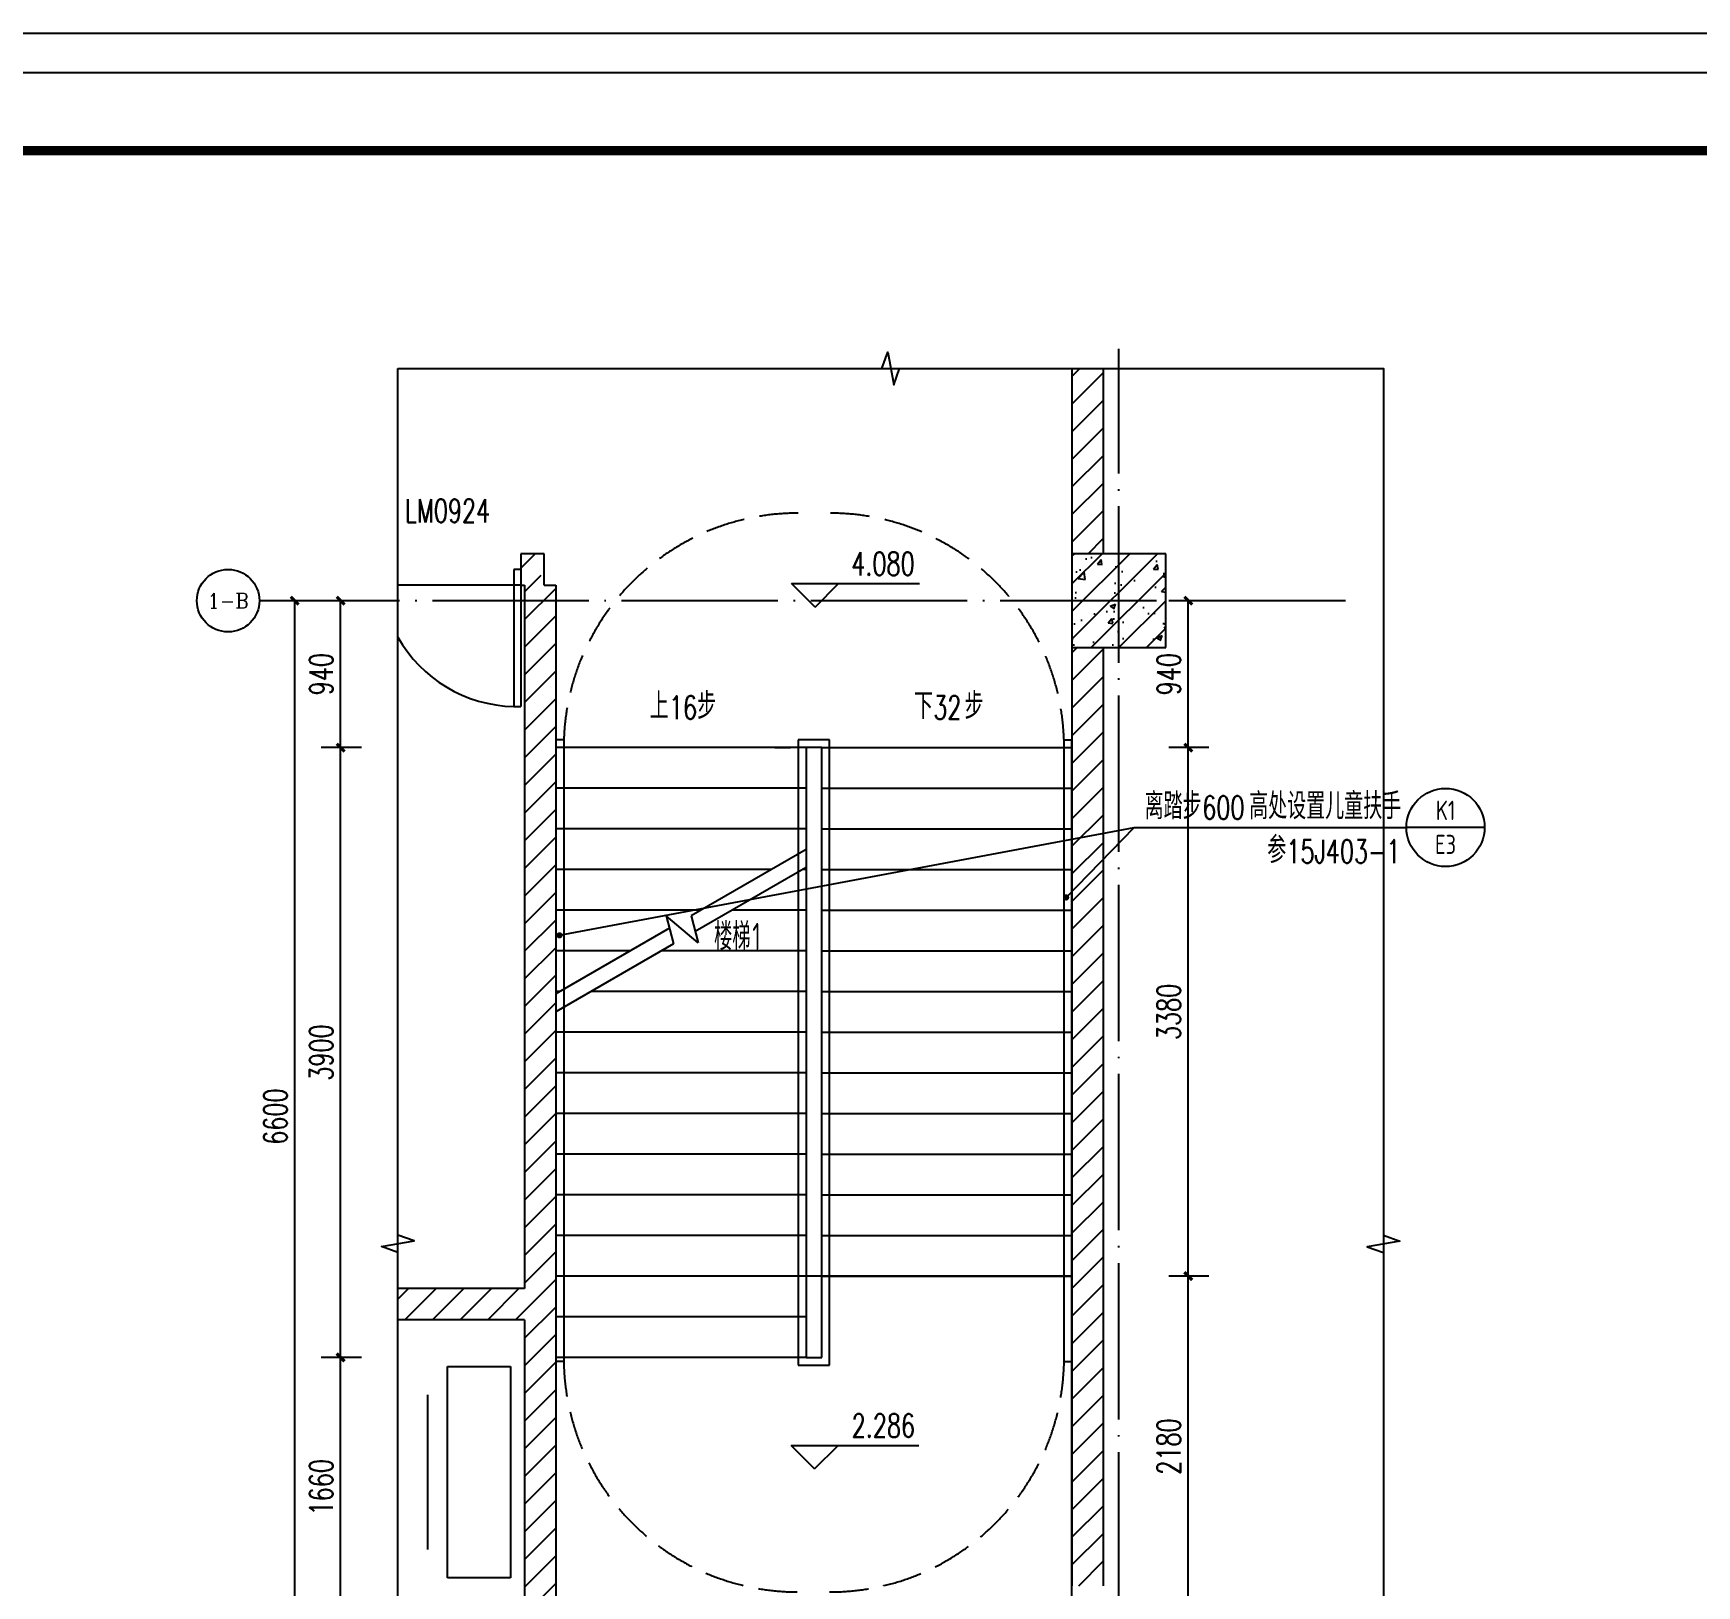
# Model space of a CAD drawing. Header units: millimetres. Extents: x -1048436 to -185795, y -983427 to 400387.
# Drawn here: x -610831 to -600194, y -668579 to -658650 of the extents above; entities that cross this region are included whole.
import ezdxf
from ezdxf.enums import TextEntityAlignment as Align

# ---------------------------------------------------------------- set-up
doc = ezdxf.new("R2010")
doc.units = ezdxf.units.MM
doc.header["$LTSCALE"] = 500
doc.linetypes.add('DASH', pattern=[0.35, 0.25, -0.1])
doc.linetypes.add('DOTE', pattern=[2.42, 2, -0.2, 0.02, -0.2])
for name, color, linetype in [('C-SHET-TTLB', 11, 'Continuous'), ('COLUMN', 254, 'Continuous'), ('DIM_LEAD', 3, 'Continuous'), ('DIM_SYMB', 3, 'Continuous'), ('EVTR', 2, 'Continuous'), ('PUB_DIM', 3, 'Continuous'), ('PUB_HATCH', 8, 'Continuous'), ('PUB_TEXT', 7, 'Continuous'), ('STAIR', 2, 'Continuous'), ('建-填充', 9, 'Continuous'), ('建-墙', 254, 'Continuous'), ('建-文字', 4, 'Continuous'), ('建-符号', 13, 'Continuous'), ('建-符号-门编号', 13, 'Continuous'), ('建-轴线', 16, 'DOTE'), ('建-门扇', 32, 'Continuous')]:
    doc.layers.add(name, color=color, linetype=linetype)
doc.styles.add('_TCH_AXIS', font='COMPLEX', dxfattribs={"bigfont": 'GBCBIG'})
doc.styles.add('_TCH_DIM', font='SIMPLEX', dxfattribs={"bigfont": 'GBCBIG'})
doc.styles.add('_TCH_DIM_T3', font='SIMPLEX', dxfattribs={"width": 0.705882, "bigfont": 'GBCBIG'})
doc.styles.add('_TCH_WINDOW', font='SIMPLEX', dxfattribs={"height": 3.5, "bigfont": 'GBCBIG'})
doc.styles.add('ECADI', font='hzs.shx', dxfattribs={"width": 0.7, "bigfont": 'hztxt.shx'})
doc.styles.add('XD2008', font='xd-hzs.shx', dxfattribs={"width": 0.7, "bigfont": 'xd-hztxt.shx'})
doc.dimstyles.new('_TCH_ARCH&&50', dxfattribs={"dimtxt": 148.75, "dimasz": 50, "dimexe": 125, "dimexo": 150, "dimgap": 50, "dimtad": 1, "dimdec": 0, "dimzin": 0, "dimdsep": 46, "dimtxsty": '_TCH_DIM_T3', "dimblk": 'ARCHTICK', "dimcen": 0.09, "dimclrt": 7, "dimazin": 2, "dimtfac": 1, "dimtdec": 0, "dimtix": 1, "dimtmove": 2, "dimatfit": 3, "dimldrblk": 'ARCHTICK', "dimfxl": 1, "dimtolj": 1, "dimtzin": 0, "dimarcsym": 0})
pattern_1 = [(45, (0, 89.76), (-88.388383, 88.388383), [])]

# ---------------------------------------------------------------- blocks, each defined once
blk = doc.blocks.new('集团图框A1')
at = {"layer": 'C-SHET-TTLB'}
for points in [[(1095.85, -95.53), (1095.85, -699.53), (244.85, -699.53), (244.85, -95.53)], [(1090.85, -100.53), (1090.85, -694.53), (249.85, -694.53), (249.85, -100.53)]]:
    blk.add_lwpolyline(points, close=True, dxfattribs=at)
at = {"layer": 'C-SHET-TTLB', "const_width": 1.2}
blk.add_lwpolyline([(268.25, -110.53), (1080.85, -110.53), (1080.85, -684.53), (268.25, -684.53)], close=True, dxfattribs=at)
at = {"color": 2, "style": 'ECADI', "width": 0.7}
for tag, p in [('序号1', (1009.72, -381.88)), ('记要1', (1037.92, -381.9)), ('日期1', (1073.26, -381.71)), ('序号2', (1009.72, -387.77)), ('记要2', (1037.92, -387.79)), ('日期2', (1073.26, -387.6)), ('序号3', (1009.72, -393.63)), ('记要3', (1037.92, -393.65)), ('日期3', (1073.26, -393.46)), ('序号4', (1009.72, -399.51)), ('记要4', (1037.92, -399.53)), ('日期4', (1073.26, -399.35)), ('合作设计单位', (1042.53, -542.75)), ('审定人', (1041.84, -561.74)), ('审核人', (1041.84, -571.23)), ('设计总负责人', (1041.84, -580.99)), ('专业负责人', (1041.84, -591.72)), ('校对人', (1041.84, -601.96)), ('设计人', (1041.84, -611.83)), ('建设单位上', (1044.38, -619.93)), ('建设单位中', (1044.38, -623.89)), ('建设单位下', (1044.38, -627.74)), ('项目名称上', (1044.35, -632.3)), ('项目名称中', (1044.35, -636.38)), ('项目名称下', (1044.35, -640.33)), ('子项', (1043.59, -646.93)), ('图名上', (1044.47, -653.59)), ('图名中', (1044.47, -657.5)), ('图名下', (1044.47, -661.62)), ('工程编号', (1027.1, -667.58)), ('阶段', (1063.92, -667.61)), ('比例', (1025.96, -674.19)), ('专业', (1063.72, -673.97)), ('日期', (1026.1, -680.73)), ('图别、图号', (1066.05, -680.84))]:
    blk.add_attdef(tag, text='', height=3.5, dxfattribs=at).set_placement(p, align=Align.MIDDLE)
blk = doc.blocks.new('A1')
blk.add_blockref('集团图框A1', (-609654.51, -640037.88))
blk = doc.blocks.new('_ArchTick')
at = {"color": 0, "linetype": 'ByBlock', "const_width": 0.4}
blk.add_lwpolyline([(-0.5, -0.5), (0.5, 0.5)], dxfattribs=at)
blk = doc.blocks.new('*D2520')
at = {"layer": 'Defpoints', "color": 0, "transparency": 16777216}
for p in [(-603445, -662279), (-603163, -662279), (-603163, -663219)]:
    blk.add_point(p, dxfattribs=at)
at = {"layer": 'PUB_DIM', "color": 0, "lineweight": -2, "transparency": 16777216}
for p, q in [((-603313, -662279), (-603570, -662279)), ((-603445, -663219), (-603445, -662279)), ((-603313, -663219), (-603570, -663219))]:
    blk.add_line(p, q, dxfattribs=at)
at = {"layer": 'PUB_DIM', "color": 0, "lineweight": -2, "transparency": 16777216, "xscale": 50, "yscale": 50, "zscale": 50}
for p, rotation in [((-603445, -662279), 90), ((-603445, -663219), 270)]:
    blk.add_blockref('_ArchTick', p, dxfattribs=dict(at, rotation=rotation))
at = {"layer": 'PUB_DIM', "color": 7, "transparency": 16777216, "insert": (-603570, -662749), "char_height": 148.8, "attachment_point": 5, "rotation": 90, "style": '_TCH_DIM_T3'}
blk.add_mtext('\\A1;940', dxfattribs=at)
blk = doc.blocks.new('*D2521')
at = {"layer": 'Defpoints', "color": 0, "transparency": 16777216}
for p in [(-603445, -663219), (-603163, -663219), (-603163, -666599)]:
    blk.add_point(p, dxfattribs=at)
at = {"layer": 'PUB_DIM', "color": 0, "lineweight": -2, "transparency": 16777216}
for p, q in [((-603313, -663219), (-603570, -663219)), ((-603445, -666599), (-603445, -663219)), ((-603313, -666599), (-603570, -666599))]:
    blk.add_line(p, q, dxfattribs=at)
at = {"layer": 'PUB_DIM', "color": 0, "lineweight": -2, "transparency": 16777216, "xscale": 50, "yscale": 50, "zscale": 50}
for p, rotation in [((-603445, -663219), 90), ((-603445, -666599), 270)]:
    blk.add_blockref('_ArchTick', p, dxfattribs=dict(at, rotation=rotation))
at = {"layer": 'PUB_DIM', "color": 7, "transparency": 16777216, "insert": (-603570, -664909), "char_height": 148.8, "attachment_point": 5, "rotation": 90, "style": '_TCH_DIM_T3'}
blk.add_mtext('\\A1;3380', dxfattribs=at)
blk = doc.blocks.new('*D2522')
at = {"layer": 'Defpoints', "color": 0, "transparency": 16777216}
for p in [(-603445, -666599), (-603163, -666599), (-603163, -668779)]:
    blk.add_point(p, dxfattribs=at)
at = {"layer": 'PUB_DIM', "color": 0, "lineweight": -2, "transparency": 16777216}
for p, q in [((-603313, -666599), (-603570, -666599)), ((-603445, -668779), (-603445, -666599)), ((-603313, -668779), (-603570, -668779))]:
    blk.add_line(p, q, dxfattribs=at)
at = {"layer": 'PUB_DIM', "color": 0, "lineweight": -2, "transparency": 16777216, "xscale": 50, "yscale": 50, "zscale": 50}
for p, rotation in [((-603445, -666599), 90), ((-603445, -668779), 270)]:
    blk.add_blockref('_ArchTick', p, dxfattribs=dict(at, rotation=rotation))
at = {"layer": 'PUB_DIM', "color": 7, "transparency": 16777216, "insert": (-603570, -667689), "char_height": 148.8, "attachment_point": 5, "rotation": 90, "style": '_TCH_DIM_T3'}
blk.add_mtext('\\A1;2180', dxfattribs=at)
blk = doc.blocks.new('*D2525')
at = {"layer": 'Defpoints', "color": 0, "transparency": 16777216}
for p in [(-609159, -662279), (-608933, -662279), (-608933, -668879)]:
    blk.add_point(p, dxfattribs=at)
at = {"layer": 'PUB_DIM', "color": 0, "lineweight": -2, "transparency": 16777216}
for p, q in [((-609083, -662279), (-609284, -662279)), ((-609159, -668879), (-609159, -662279)), ((-609083, -668879), (-609284, -668879))]:
    blk.add_line(p, q, dxfattribs=at)
at = {"layer": 'PUB_DIM', "color": 0, "lineweight": -2, "transparency": 16777216, "xscale": 50, "yscale": 50, "zscale": 50}
for p, rotation in [((-609159, -662279), 90), ((-609159, -668879), 270)]:
    blk.add_blockref('_ArchTick', p, dxfattribs=dict(at, rotation=rotation))
at = {"layer": 'PUB_DIM', "color": 7, "transparency": 16777216, "insert": (-609283, -665579), "char_height": 148.8, "attachment_point": 5, "rotation": 90, "style": '_TCH_DIM_T3'}
blk.add_mtext('\\A1;6600', dxfattribs=at)
blk = doc.blocks.new('*D2526')
at = {"layer": 'Defpoints', "color": 0, "transparency": 16777216}
for p in [(-608866, -662279), (-608583, -662279), (-608583, -663219)]:
    blk.add_point(p, dxfattribs=at)
at = {"layer": 'PUB_DIM', "color": 0, "lineweight": -2, "transparency": 16777216}
for p, q in [((-608733, -662279), (-608991, -662279)), ((-608866, -663219), (-608866, -662279)), ((-608733, -663219), (-608991, -663219))]:
    blk.add_line(p, q, dxfattribs=at)
at = {"layer": 'PUB_DIM', "color": 0, "lineweight": -2, "transparency": 16777216, "xscale": 50, "yscale": 50, "zscale": 50}
for p, rotation in [((-608866, -662279), 90), ((-608866, -663219), 270)]:
    blk.add_blockref('_ArchTick', p, dxfattribs=dict(at, rotation=rotation))
at = {"layer": 'PUB_DIM', "color": 7, "transparency": 16777216, "insert": (-608990, -662749), "char_height": 148.8, "attachment_point": 5, "rotation": 90, "style": '_TCH_DIM_T3'}
blk.add_mtext('\\A1;940', dxfattribs=at)
blk = doc.blocks.new('*D2527')
at = {"layer": 'Defpoints', "color": 0, "transparency": 16777216}
for p in [(-608866, -663219), (-608583, -663219), (-608583, -667119)]:
    blk.add_point(p, dxfattribs=at)
at = {"layer": 'PUB_DIM', "color": 0, "lineweight": -2, "transparency": 16777216}
for p, q in [((-608733, -663219), (-608991, -663219)), ((-608866, -667119), (-608866, -663219)), ((-608733, -667119), (-608991, -667119))]:
    blk.add_line(p, q, dxfattribs=at)
at = {"layer": 'PUB_DIM', "color": 0, "lineweight": -2, "transparency": 16777216, "xscale": 50, "yscale": 50, "zscale": 50}
for p, rotation in [((-608866, -663219), 90), ((-608866, -667119), 270)]:
    blk.add_blockref('_ArchTick', p, dxfattribs=dict(at, rotation=rotation))
at = {"layer": 'PUB_DIM', "color": 7, "transparency": 16777216, "insert": (-608990, -665169), "char_height": 148.8, "attachment_point": 5, "rotation": 90, "style": '_TCH_DIM_T3'}
blk.add_mtext('\\A1;3900', dxfattribs=at)
blk = doc.blocks.new('*D2528')
at = {"layer": 'Defpoints', "color": 0, "transparency": 16777216}
for p in [(-608866, -667119), (-608583, -667119), (-608583, -668779)]:
    blk.add_point(p, dxfattribs=at)
at = {"layer": 'PUB_DIM', "color": 0, "lineweight": -2, "transparency": 16777216}
for p, q in [((-608733, -667119), (-608991, -667119)), ((-608866, -668779), (-608866, -667119)), ((-608733, -668779), (-608991, -668779))]:
    blk.add_line(p, q, dxfattribs=at)
at = {"layer": 'PUB_DIM', "color": 0, "lineweight": -2, "transparency": 16777216, "xscale": 50, "yscale": 50, "zscale": 50}
for p, rotation in [((-608866, -667119), 90), ((-608866, -668779), 270)]:
    blk.add_blockref('_ArchTick', p, dxfattribs=dict(at, rotation=rotation))
at = {"layer": 'PUB_DIM', "color": 7, "transparency": 16777216, "insert": (-608990, -667949), "char_height": 148.8, "attachment_point": 5, "rotation": 90, "style": '_TCH_DIM_T3'}
blk.add_mtext('\\A1;1660', dxfattribs=at)

msp = doc.modelspace()

# ---------------------------------------------------------------- hatches: boundary and pattern name
at = {"layer": 'PUB_HATCH'}
h = msp.add_hatch(dxfattribs=at)
h.set_pattern_fill('钢筋混凝土', color=256, scale=50, style=0)
h.set_pattern_definition([(45, (0, 0), (-88.388348, 88.388348), []), (50, (0, 0), (358.63009, -31.37607), [37.5, -412.5]), (355, (0, 0), (-69.37567, 376.09607), [30, -330]), (100.4514, (29.9, -2.6), (289.25469, 344.71977), [31.8701, -350.57106]), (46.1842, (0, 100), (533.62052, -82.7595), [56.25, -618.75]), (96.6356, (44.47, 93.1), (467.33135, 487.05894), [47.80514, -525.8565]), (351.1842, (0, 100), (467.33097, 487.0593), [45, -495]), (21, (50, 75), (298.45353, -201.30945), [37.5, -412.5]), (326, (50, 75), (121.65767, 362.57502), [30, -330]), (71.4514, (74.87, 58.22), (420.11131, 161.26525), [31.8701, -350.57106]), (37.5, (0, 0), (6.079928, 166.446927), [0, -326, 0, -335, 0, -331.25]), (7.5, (0, 0), (131.53477, 197.205856), [0, -191, 0, -318.5, 0, -126.25]), (327.5, (-111.5, 0), (266.911218, -11.277436), [0, -125, 0, -390, 0, -517.5]), (317.5, (-161.5, 0), (291.593085, 50.05249), [0, -162.5, 0, -259, 0, -367.5])])
h.paths.add_polyline_path([(-604189.2, -662579), (-603589.2, -662579), (-603589.2, -661979), (-604189.2, -661979)])
at = {"layer": '建-填充'}
h = msp.add_hatch(dxfattribs=at)
h.set_pattern_fill('普通砖', color=256, scale=50, style=0)
h.set_pattern_definition(pattern_1)
h.paths.add_polyline_path([(-604189.2, -661979), (-603989.2, -661979), (-603989.2, -660793.8), (-604189.2, -660793.8)])
h = msp.add_hatch(dxfattribs=at)
h.set_pattern_fill('普通砖', color=256, scale=50, style=0)
h.set_pattern_definition(pattern_1)
h.paths.add_polyline_path([(-607589.2, -661979), (-607714.2, -661979), (-607714.2, -662179), (-607689.2, -662179), (-607589.2, -662112.4)])
h = msp.add_hatch(dxfattribs=at)
h.set_pattern_fill('普通砖', color=256, scale=50, style=0)
h.set_pattern_definition(pattern_1)
h.paths.add_polyline_path([(-607589.2, -662112.4), (-607689.2, -662179), (-607689.2, -666679), (-607622.5, -666779), (-607489.2, -666779), (-607489.2, -662179)])
h = msp.add_hatch(dxfattribs=at)
h.set_pattern_fill('普通砖', color=256, scale=50, style=0)
h.set_pattern_definition(pattern_1)
h.paths.add_polyline_path([(-604189.2, -668579), (-603989.2, -668579), (-603989.2, -662579), (-604189.2, -662579)])
h = msp.add_hatch(dxfattribs=at)
h.set_pattern_fill('普通砖', color=256, scale=50, style=0)
h.set_pattern_definition(pattern_1)
h.paths.add_polyline_path([(-607622.5, -666779), (-607689.2, -666679), (-608499.6, -666679), (-608499.6, -666879), (-607689.2, -666879)])
h = msp.add_hatch(dxfattribs=at)
h.set_pattern_fill('普通砖', color=256, scale=50, style=0)
h.set_pattern_definition(pattern_1)
h.paths.add_polyline_path([(-607622.5, -666779), (-607689.2, -666879), (-607689.2, -668979), (-607589.2, -669045.7), (-607489.2, -668979), (-607489.2, -666779)])

# ---------------------------------------------------------------- linework, layer by layer
msp.add_lwpolyline([(-608499.6, -660793.8), (-602196.6, -660793.8), (-602196.6, -671991), (-608499.6, -671991)], close=True)
at = {"layer": 'COLUMN'}
for p, q in [((-603589.2, -661979), (-604189.2, -661979)), ((-604189.2, -661979), (-604189.2, -662579)), ((-603589.2, -662579), (-603589.2, -661979)), ((-604189.2, -662579), (-603589.2, -662579))]:
    msp.add_line(p, q, dxfattribs=at)
at = {"layer": 'DIM_LEAD'}
for p, q in [((-607466.3, -664419.3), (-603790.8, -663729.4)), ((-604226.7, -664176.8), (-603790.8, -663729.4)), ((-603790.8, -663729.4), (-602050.1, -663729.4))]:
    msp.add_line(p, q, dxfattribs=at)
at = {"layer": 'DIM_LEAD', "const_width": 20}
for points in [[(-604233.7, -664184, 1), (-604219.8, -664169.7, 1)], [(-607476.1, -664421.1, 1), (-607456.5, -664417.5, 1)]]:
    msp.add_lwpolyline(points, format="xyb", close=True, dxfattribs=at)
at = {"layer": 'DIM_SYMB'}
for points in [[(-606689.2, -663089, 0, 0, 0), (-606689.2, -664109, 40, 0, 0), (-606689.2, -664259, 0, 0, 0)], [(-604989.2, -663089, 0, 0, 0), (-604989.2, -667919, 0, 0, 0), (-606689.2, -667919, 0, 0, 0), (-606689.2, -664669, 40, 0, 0), (-606689.2, -664519, 0, 0, 0)]]:
    msp.add_lwpolyline(points, format="xyseb", dxfattribs=at)
at = {"layer": 'EVTR'}
for p, q in [((-608182.1, -668528.6), (-608182.1, -667177.4)), ((-608182.1, -667177.4), (-607778.5, -667177.4)), ((-607778.5, -667177.4), (-607778.5, -668528.6)), ((-608310.8, -667358), (-608310.8, -668348)), ((-607778.5, -668528.6), (-608182.1, -668528.6))]:
    msp.add_line(p, q, dxfattribs=at)
at = {"layer": 'PUB_HATCH', "color": 8, "linetype": 'DASH', "ltscale": 2}
for centre, start, end in [((-605939.2, -663219), 90, 180), ((-605739.2, -663219), 0, 90), ((-605939.2, -667119), 180, 270), ((-605739.2, -667119), 270, 0)]:
    msp.add_arc(centre, 1500, start, end, dxfattribs=at)
at = {"layer": 'STAIR'}
for p, q in [((-607489.2, -663169), (-607489.2, -667144)), ((-607439.2, -663169), (-607489.2, -663169)), ((-607489.2, -663219), (-607489.2, -664793.2)), ((-605889.2, -663219), (-607489.2, -663219)), ((-607439.2, -663169), (-607439.2, -667144)), ((-606089.2, -663219), (-605989.2, -663219)), ((-605739.2, -663169), (-605939.2, -663169)), ((-605939.2, -663169), (-605939.2, -667169)), ((-605889.2, -663219), (-605889.2, -663869.4)), ((-605789.2, -663219), (-605889.2, -663219)), ((-605889.2, -663219), (-605889.2, -667119)), ((-605789.2, -666599), (-605789.2, -663219)), ((-605789.2, -663219), (-604189.2, -663219)), ((-605789.2, -667119), (-605789.2, -663219)), ((-605739.2, -667169), (-605739.2, -663169)), ((-604239.2, -667144), (-604239.2, -663169)), ((-604239.2, -663169), (-604189.2, -663169)), ((-604189.2, -667144), (-604189.2, -663169)), ((-604189.2, -666599), (-604189.2, -663219)), ((-605889.2, -663479), (-607489.2, -663479)), ((-605789.2, -663479), (-604189.2, -663479)), ((-605889.2, -663739), (-607489.2, -663739)), ((-605789.2, -663739), (-604189.2, -663739)), ((-605889.2, -663869.4), (-606624.8, -664294.1)), ((-605889.2, -663984.9), (-606598, -664394.1)), ((-605889.2, -663984.9), (-605889.2, -667119)), ((-606113.7, -663999), (-607489.2, -663999)), ((-605889.2, -663999), (-605913.7, -663999)), ((-605789.2, -663999), (-604189.2, -663999)), ((-606564, -664259), (-607489.2, -664259)), ((-606578.6, -664466.5), (-606784.6, -664293.6)), ((-606784.6, -664293.6), (-606736.3, -664474)), ((-606624.8, -664294.1), (-606578.6, -664466.5)), ((-605889.2, -664259), (-606364, -664259)), ((-605789.2, -664259), (-604189.2, -664259)), ((-606763.1, -664374), (-607489.2, -664793.2)), ((-606736.3, -664474), (-607489.2, -664908.7)), ((-607014.3, -664519), (-607489.2, -664519)), ((-605889.2, -664519), (-606814.3, -664519)), ((-605789.2, -664519), (-604189.2, -664519)), ((-607464.7, -664779), (-607489.2, -664779)), ((-605889.2, -664779), (-607264.7, -664779)), ((-605789.2, -664779), (-604189.2, -664779)), ((-607489.2, -664908.7), (-607489.2, -667119)), ((-605889.2, -665039), (-607489.2, -665039)), ((-605789.2, -665039), (-604189.2, -665039)), ((-605889.2, -665299), (-607489.2, -665299)), ((-605789.2, -665299), (-604189.2, -665299)), ((-605889.2, -665559), (-607489.2, -665559)), ((-605789.2, -665559), (-604189.2, -665559)), ((-605889.2, -665819), (-607489.2, -665819)), ((-605789.2, -665819), (-604189.2, -665819)), ((-605889.2, -666079), (-607489.2, -666079)), ((-605789.2, -666079), (-604189.2, -666079)), ((-605889.2, -666339), (-607489.2, -666339)), ((-605789.2, -666339), (-604189.2, -666339)), ((-605889.2, -666599), (-607489.2, -666599)), ((-607489.2, -666599), (-607489.2, -668779)), ((-604189.2, -666599), (-607489.2, -666599)), ((-605789.2, -666599), (-604189.2, -666599)), ((-604189.2, -668779), (-604189.2, -666599)), ((-605889.2, -666859), (-607489.2, -666859)), ((-605889.2, -667119), (-607489.2, -667119)), ((-607439.2, -667144), (-607489.2, -667144)), ((-605939.2, -667169), (-605739.2, -667169)), ((-605889.2, -667119), (-605789.2, -667119)), ((-604239.2, -667144), (-604189.2, -667144))]:
    msp.add_line(p, q, dxfattribs=at)
at = {"layer": '建-墙'}
for p, q in [((-604189.2, -660793.8), (-604189.2, -661979)), ((-603989.2, -660793.8), (-603989.2, -661979)), ((-607589.2, -661979), (-607714.2, -661979)), ((-607714.2, -661979), (-607714.2, -662179)), ((-607564.2, -661979), (-607589.2, -661979)), ((-607564.2, -662179), (-607564.2, -661979)), ((-607714.2, -662179), (-607689.2, -662179)), ((-607689.2, -662179), (-607689.2, -666679)), ((-607564.2, -662179), (-607489.2, -662179)), ((-607489.2, -662179), (-607489.2, -666779)), ((-604189.2, -662579), (-604189.2, -668579)), ((-603989.2, -662579), (-603989.2, -668579)), ((-607689.2, -666679), (-608499.6, -666679)), ((-607489.2, -666779), (-607489.2, -668979)), ((-607689.2, -666879), (-608499.6, -666879)), ((-607689.2, -666879), (-607689.2, -668979))]:
    msp.add_line(p, q, dxfattribs=at)
at = {"layer": '建-符号'}
for p, q in [((-605832.1, -662319.6), (-605982.1, -662169.6)), ((-605982.1, -662169.6), (-605165.1, -662169.6)), ((-605832.1, -662319.6), (-605682.1, -662169.6)), ((-609183, -662279), (-609385.2, -662279)), ((-601550.1, -663729.4), (-602050.1, -663729.4)), ((-605834.6, -667831.9), (-605984.6, -667681.9)), ((-605984.6, -667681.9), (-605167.6, -667681.9)), ((-605834.6, -667831.9), (-605684.6, -667681.9))]:
    msp.add_line(p, q, dxfattribs=at)
for points in [[(-608499.6, -660793.8), (-605404.3, -660793.8), (-605366.1, -660688.8), (-605329.1, -660898.8), (-605291.8, -660793.8), (-602196.6, -660793.8)], [(-608499.6, -671991), (-608499.6, -666448.7), (-608604.6, -666410.5), (-608394.6, -666373.4), (-608499.6, -666336.2), (-608499.6, -660793.8)], [(-602196.6, -660793.8), (-602196.6, -666336.2), (-602091.6, -666374.4), (-602301.6, -666411.4), (-602196.6, -666448.7), (-602196.6, -671991)]]:
    msp.add_lwpolyline(points, dxfattribs=at)
for centre, radius in [((-609585.2, -662279), 200), ((-601800.1, -663729.4), 250)]:
    msp.add_circle(centre, radius, dxfattribs=at)
at = {"layer": '建-轴线'}
msp.add_line((-603889.2, -671145.5), (-603889.2, -660667.5), dxfattribs=at)
msp.add_lwpolyline([(-602439.2, -662279), (-609183, -662279)], dxfattribs=at)
at = {"layer": '建-门扇'}
for p, q in [((-607714.2, -662179), (-608499.6, -662179)), ((-607714.2, -662079), (-607759.2, -662079)), ((-607759.2, -662079), (-607759.2, -662956.5)), ((-607714.2, -662079), (-607714.2, -662956.5)), ((-607759.2, -662956.5), (-607714.2, -662956.5))]:
    msp.add_line(p, q, dxfattribs=at)
msp.add_arc((-607736.7, -662079), 877.5, 209.6045, 268.53072, dxfattribs=at)

# ---------------------------------------------------------------- block references
at = {"xscale": 50, "yscale": 50, "zscale": 50}
msp.add_blockref('A1', (29849014, 31348020.2), dxfattribs=at)

# ---------------------------------------------------------------- texts
at = {"layer": 'PUB_TEXT', "style": '_TCH_DIM'}
for s, height, p in [('上', 168.8, (-606889, -663036.5)), ('步', 168.8, (-606586.1, -663036.5)), ('下', 168.8, (-605199, -663036.5)), ('步', 168.8, (-604876.1, -663036.5)), ('离踏步', 168.79, (-603724.4, -663676.9)), ('高处设置儿童扶手', 168.79, (-603055.8, -663676.9)), ('参', 168.8, (-602940.5, -663956.9))]:
    msp.add_text(s, height=height, dxfattribs=at).set_placement(p)
at = {"layer": 'PUB_TEXT', "style": '_TCH_DIM', "width": 0.705882}
for s, p in [('16', (-606766.1, -663036.5)), ('32', (-605076.1, -663036.5)), ('600', (-603355.8, -663676.9)), ('15J403-1', (-602817.6, -663956.9))]:
    msp.add_text(s, height=148.75, dxfattribs=at).set_placement(p)
at = {"layer": '建-文字'}
for s, height, style, width, p in [('4.080', 148.75, '_TCH_DIM', 0.705882, (-605600.1, -662117.1)), ('楼梯', 175, 'XD2008', 0.7, (-606477.7, -664514.6)), ('1', 175, 'XD2008', 0.7, (-606232.7, -664514.6)), ('2.286', 148.75, '_TCH_DIM', 0.705882, (-605597.6, -667629.4))]:
    msp.add_text(s, height=height, dxfattribs=dict(at, style=style, width=width)).set_placement(p)
at = {"layer": '建-文字', "style": '_TCH_AXIS'}
msp.add_text('1-B', height=95.32, dxfattribs=at).set_placement((-609716.9, -662326.7), (-609453.6, -662326.7), align=Align.FIT)
at = {"layer": '建-文字', "style": 'XD2008', "width": 1.238095}
for s, height, p, p2 in [('K1', 124.14, (-601862.2, -663682.2), (-601738, -663682.2)), ('E3', 121.97, (-601867.2, -663898.9), (-601733, -663898.9))]:
    msp.add_text(s, height=height, dxfattribs=at).set_placement(p, p2, align=Align.FIT)
at = {"layer": '建-符号-门编号', "style": '_TCH_WINDOW', "width": 0.705882}
msp.add_text('LM0924', height=148.75, dxfattribs=at).set_placement((-608454.2, -661778.4))

# ---------------------------------------------------------------- dimensions: what is measured, and where the dimension line sits
at = {"layer": 'PUB_DIM'}
for p1, p2, distance, picture, middle in [((-608932.5, -668879), (-608932.5, -662279), 226, '*D2525', (-609282.9, -665579)), ((-608583.3, -663219), (-608583.3, -662279), 282.3, '*D2526', (-608990, -662749)), ((-603163.2, -663219), (-603163.2, -662279), 282.3, '*D2520', (-603569.9, -662749)), ((-608583.3, -667119), (-608583.3, -663219), 282.3, '*D2527', (-608990, -665169)), ((-603163.2, -666599), (-603163.2, -663219), 282.3, '*D2521', (-603569.9, -664909)), ((-603163.2, -668779), (-603163.2, -666599), 282.3, '*D2522', (-603569.9, -667689)), ((-608583.3, -668779), (-608583.3, -667119), 282.3, '*D2528', (-608990, -667949))]:
    dim = msp.add_aligned_dim(p1=p1, p2=p2, distance=distance, dimstyle='_TCH_ARCH&&50', dxfattribs=at)
    dim.commit()
    dim.dimension.update_dxf_attribs({"geometry": picture, "text_midpoint": middle})

doc.saveas('drawing.dxf')
